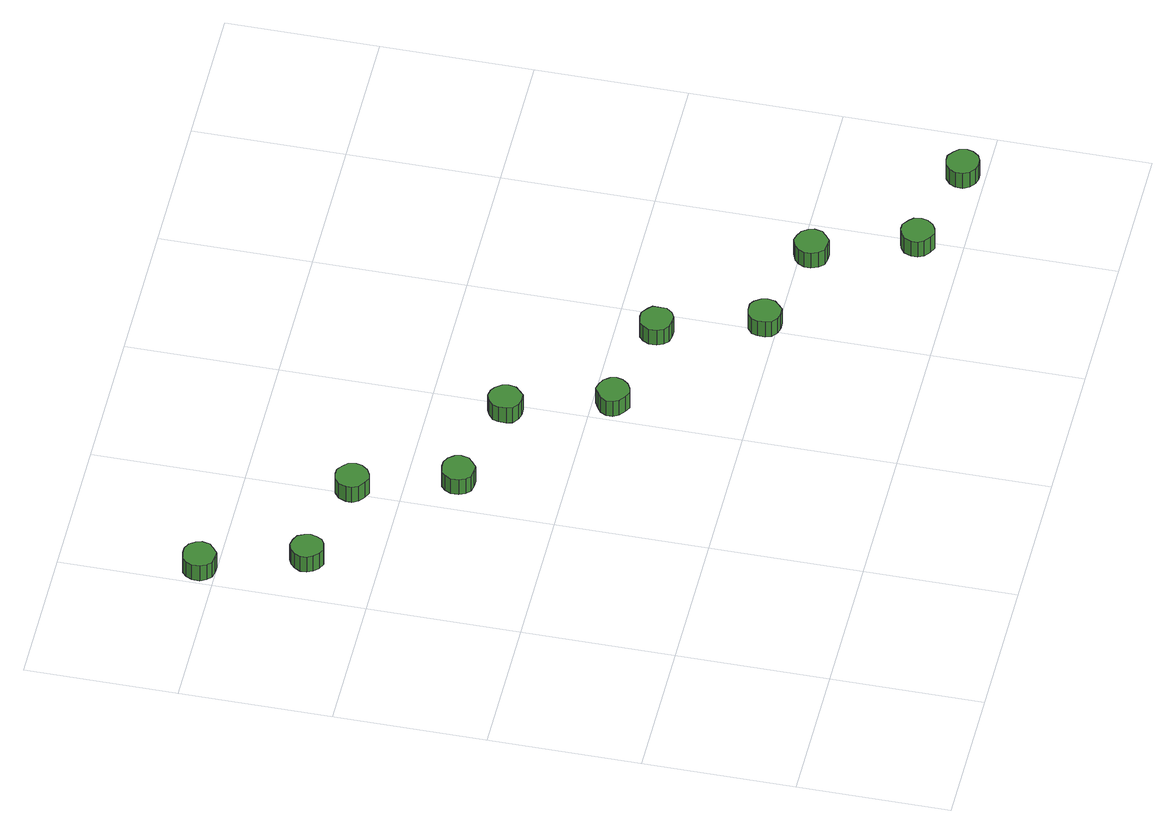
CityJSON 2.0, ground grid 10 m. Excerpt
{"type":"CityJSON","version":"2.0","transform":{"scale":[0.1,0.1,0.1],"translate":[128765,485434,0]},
"CityObjects":{
"tree1":{"type":"SolitaryVegetationObject","attributes":{"function":"something"},"geometry":[{"type":"MultiSurface","lod":"1","boundaries":[[[0,1,2,3,4,5,6,7,8,9,10,11,12,13,14]],[[15,16,17,18,19,20,21,22,23,24,25,26,27,28,29]],[[0,29,28,1]],[[1,28,27,2]],[[2,27,26,3]],[[3,26,25,4]],[[4,25,24,5]],[[5,24,23,6]],[[6,23,22,7]],[[7,22,21,8]],[[8,21,20,9]],[[9,20,19,10]],[[10,19,18,11]],[[11,18,17,12]],[[12,17,16,13]],[[13,16,15,14]],[[14,15,29,0]]]}]},
"tree2":{"type":"SolitaryVegetationObject","attributes":{"function":"something"},"geometry":[{"type":"MultiSurface","lod":"1","boundaries":[[[30,31,32,33,34,35,36,37,38,39,40,41,42,43,44]],[[45,46,47,48,49,50,51,52,53,54,55,56,57,58,59]],[[30,59,58,31]],[[31,58,57,32]],[[32,57,56,33]],[[33,56,55,34]],[[34,55,54,35]],[[35,54,53,36]],[[36,53,52,37]],[[37,52,51,38]],[[38,51,50,39]],[[39,50,49,40]],[[40,49,48,41]],[[41,48,47,42]],[[42,47,46,43]],[[43,46,45,44]],[[44,45,59,30]]]}]},
"tree3":{"type":"SolitaryVegetationObject","attributes":{"function":"something"},"geometry":[{"type":"MultiSurface","lod":"1","boundaries":[[[60,61,62,63,64,65,66,67,68,69,70,71,72,73,74]],[[75,76,77,78,79,80,81,82,83,84,85,86,87,88,89]],[[60,89,88,61]],[[61,88,87,62]],[[62,87,86,63]],[[63,86,85,64]],[[64,85,84,65]],[[65,84,83,66]],[[66,83,82,67]],[[67,82,81,68]],[[68,81,80,69]],[[69,80,79,70]],[[70,79,78,71]],[[71,78,77,72]],[[72,77,76,73]],[[73,76,75,74]],[[74,75,89,60]]]}]},
"tree4":{"type":"SolitaryVegetationObject","attributes":{"function":"something"},"geometry":[{"type":"MultiSurface","lod":"1","boundaries":[[[90,91,92,93,94,95,96,97,98,99,100,101,102,103,104]],[[105,106,107,108,109,110,111,112,113,114,115,116,117,118,119]],[[90,119,118,91]],[[91,118,117,92]],[[92,117,116,93]],[[93,116,115,94]],[[94,115,114,95]],[[95,114,113,96]],[[96,113,112,97]],[[97,112,111,98]],[[98,111,110,99]],[[99,110,109,100]],[[100,109,108,101]],[[101,108,107,102]],[[102,107,106,103]],[[103,106,105,104]],[[104,105,119,90]]]}]},
"tree5":{"type":"SolitaryVegetationObject","attributes":{"function":"something"},"geometry":[{"type":"MultiSurface","lod":"1","boundaries":[[[120,121,122,123,124,125,126,127,128,129,130,131,132,133,134]],[[135,136,137,138,139,140,141,142,143,144,145,146,147,148,149]],[[120,149,148,121]],[[121,148,147,122]],[[122,147,146,123]],[[123,146,145,124]],[[124,145,144,125]],[[125,144,143,126]],[[126,143,142,127]],[[127,142,141,128]],[[128,141,140,129]],[[129,140,139,130]],[[130,139,138,131]],[[131,138,137,132]],[[132,137,136,133]],[[133,136,135,134]],[[134,135,149,120]]]}]},
"tree6":{"type":"SolitaryVegetationObject","attributes":{"function":"something"},"geometry":[{"type":"MultiSurface","lod":"1","boundaries":[[[150,151,152,153,154,155,156,157,158,159,160,161,162,163,164]],[[165,166,167,168,169,170,171,172,173,174,175,176,177,178,179]],[[150,179,178,151]],[[151,178,177,152]],[[152,177,176,153]],[[153,176,175,154]],[[154,175,174,155]],[[155,174,173,156]],[[156,173,172,157]],[[157,172,171,158]],[[158,171,170,159]],[[159,170,169,160]],[[160,169,168,161]],[[161,168,167,162]],[[162,167,166,163]],[[163,166,165,164]],[[164,165,179,150]]]}]},
"tree7":{"type":"SolitaryVegetationObject","attributes":{"function":"something"},"geometry":[{"type":"MultiSurface","lod":"1","boundaries":[[[180,181,182,183,184,185,186,187,188,189,190,191,192,193,194]],[[195,196,197,198,199,200,201,202,203,204,205,206,207,208,209]],[[180,209,208,181]],[[181,208,207,182]],[[182,207,206,183]],[[183,206,205,184]],[[184,205,204,185]],[[185,204,203,186]],[[186,203,202,187]],[[187,202,201,188]],[[188,201,200,189]],[[189,200,199,190]],[[190,199,198,191]],[[191,198,197,192]],[[192,197,196,193]],[[193,196,195,194]],[[194,195,209,180]]]}]},
"tree8":{"type":"SolitaryVegetationObject","attributes":{"function":"something"},"geometry":[{"type":"MultiSurface","lod":"1","boundaries":[[[210,211,212,213,214,215,216,217,218,219,220,221,222,223,224]],[[225,226,227,228,229,230,231,232,233,234,235,236,237,238,239]],[[210,239,238,211]],[[211,238,237,212]],[[212,237,236,213]],[[213,236,235,214]],[[214,235,234,215]],[[215,234,233,216]],[[216,233,232,217]],[[217,232,231,218]],[[218,231,230,219]],[[219,230,229,220]],[[220,229,228,221]],[[221,228,227,222]],[[222,227,226,223]],[[223,226,225,224]],[[224,225,239,210]]]}]},
"tree9":{"type":"SolitaryVegetationObject","attributes":{"function":"something"},"geometry":[{"type":"MultiSurface","lod":"1","boundaries":[[[240,241,242,243,244,245,246,247,248,249,250,251,252,253,254]],[[255,256,257,258,259,260,261,262,263,264,265,266,267,268,269]],[[240,269,268,241]],[[241,268,267,242]],[[242,267,266,243]],[[243,266,265,244]],[[244,265,264,245]],[[245,264,263,246]],[[246,263,262,247]],[[247,262,261,248]],[[248,261,260,249]],[[249,260,259,250]],[[250,259,258,251]],[[251,258,257,252]],[[252,257,256,253]],[[253,256,255,254]],[[254,255,269,240]]]}]},
"tree10":{"type":"SolitaryVegetationObject","attributes":{"function":"something"},"geometry":[{"type":"MultiSurface","lod":"1","boundaries":[[[270,271,272,273,274,275,276,277,278,279,280,281,282,283,284]],[[285,286,287,288,289,290,291,292,293,294,295,296,297,298,299]],[[270,299,298,271]],[[271,298,297,272]],[[272,297,296,273]],[[273,296,295,274]],[[274,295,294,275]],[[275,294,293,276]],[[276,293,292,277]],[[277,292,291,278]],[[278,291,290,279]],[[279,290,289,280]],[[280,289,288,281]],[[281,288,287,282]],[[282,287,286,283]],[[283,286,285,284]],[[284,285,299,270]]]}]},
"tree11":{"type":"SolitaryVegetationObject","attributes":{"function":"something"},"geometry":[{"type":"MultiSurface","lod":"1","boundaries":[[[300,301,302,303,304,305,306,307,308,309,310,311,312,313,314]],[[315,316,317,318,319,320,321,322,323,324,325,326,327,328,329]],[[300,329,328,301]],[[301,328,327,302]],[[302,327,326,303]],[[303,326,325,304]],[[304,325,324,305]],[[305,324,323,306]],[[306,323,322,307]],[[307,322,321,308]],[[308,321,320,309]],[[309,320,319,310]],[[310,319,318,311]],[[311,318,317,312]],[[312,317,316,313]],[[313,316,315,314]],[[314,315,329,300]]]}]}
},
"vertices":[
[23,411,21],[22,415,21],[19,419,21],[15,421,21],[11,421,21],[6,420,21],[3,417,21],[1,413,21],[1,408,21],[3,404,21],[6,401,21],[11,400,21],[15,400,21],[19,403,21],[22,406,21],[22,406,8],[19,403,8],[15,400,8],[11,400,8],[6,401,8],[3,404,8],[1,408,8],[1,413,8],[3,417,8],[6,420,8],[11,421,8],[15,421,8],[19,419,8],[22,415,8],[23,411,8],
[46,346,19],[45,350,19],[43,354,19],[39,356,19],[34,357,19],[30,355,19],[27,352,19],[25,348,19],[25,344,19],[27,340,19],[30,337,19],[34,335,19],[39,336,19],[43,338,19],[45,342,19],[45,342,6],[43,338,6],[39,336,6],[34,335,6],[30,337,6],[27,340,6],[25,344,6],[25,348,6],[27,352,6],[30,355,6],[34,357,6],[39,356,6],[43,354,6],[45,350,6],[46,346,6],
[113,331,21],[112,336,21],[109,339,21],[105,342,21],[101,342,21],[97,341,21],[93,338,21],[91,333,21],[91,329,21],[93,325,21],[97,322,21],[101,320,21],[105,321,21],[109,323,21],[112,327,21],[112,327,8],[109,323,8],[105,321,8],[101,320,8],[97,322,8],[93,325,8],[91,329,8],[91,333,8],[93,338,8],[97,341,8],[101,342,8],[105,342,8],[109,339,8],[112,336,8],[113,331,8],
[136,268,19],[135,272,19],[132,276,19],[128,278,19],[124,278,19],[119,277,19],[116,274,19],[114,270,19],[114,265,19],[116,261,19],[119,258,19],[124,257,19],[128,257,19],[132,260,19],[135,263,19],[135,263,6],[132,260,6],[128,257,6],[124,257,6],[119,258,6],[116,261,6],[114,265,6],[114,270,6],[116,274,6],[119,277,6],[124,278,6],[128,278,6],[132,276,6],[135,272,6],[136,268,6],
[203,252,21],[202,256,21],[199,260,21],[196,262,21],[191,263,21],[187,261,21],[183,258,21],[182,254,21],[182,249,21],[183,245,21],[187,242,21],[191,241,21],[196,241,21],[199,244,21],[202,247,21],[202,247,8],[199,244,8],[196,241,8],[191,241,8],[187,242,8],[183,245,8],[182,249,8],[182,254,8],[183,258,8],[187,261,8],[191,263,8],[196,262,8],[199,260,8],[202,256,8],[203,252,8],
[226,187,19],[225,191,19],[222,195,19],[218,197,19],[214,198,19],[210,196,19],[206,193,19],[204,189,19],[204,185,19],[206,181,19],[210,178,19],[214,176,19],[218,177,19],[222,179,19],[225,183,19],[225,183,6],[222,179,6],[218,177,6],[214,176,6],[210,178,6],[206,181,6],[204,185,6],[204,189,6],[206,193,6],[210,196,6],[214,198,6],[218,197,6],[222,195,6],[225,191,6],[226,187,6],
[292,173,21],[292,178,21],[289,181,21],[285,184,21],[281,184,21],[276,183,21],[273,180,21],[271,176,21],[271,171,21],[273,167,21],[276,164,21],[281,163,21],[285,163,21],[289,165,21],[292,169,21],[292,169,8],[289,165,8],[285,163,8],[281,163,8],[276,164,8],[273,167,8],[271,171,8],[271,176,8],[273,180,8],[276,183,8],[281,184,8],[285,184,8],[289,181,8],[292,178,8],[292,173,8],
[316,109,19],[315,113,19],[312,117,19],[309,119,19],[304,119,19],[300,118,19],[296,115,19],[295,111,19],[295,106,19],[296,102,19],[300,99,19],[304,98,19],[309,98,19],[312,101,19],[315,104,19],[315,104,6],[312,101,6],[309,98,6],[304,98,6],[300,99,6],[296,102,6],[295,106,6],[295,111,6],[296,115,6],[300,118,6],[304,119,6],[309,119,6],[312,117,6],[315,113,6],[316,109,6],
[383,93,20],[382,97,20],[379,101,20],[375,103,20],[371,104,20],[366,102,20],[363,99,20],[361,95,20],[361,91,20],[363,86,20],[366,83,20],[371,82,20],[375,82,20],[379,85,20],[382,88,20],[382,88,7],[379,85,7],[375,82,7],[371,82,7],[366,83,7],[363,86,7],[361,91,7],[361,95,7],[363,99,7],[366,102,7],[371,104,7],[375,103,7],[379,101,7],[382,97,7],[383,93,7],
[407,29,20],[406,34,20],[403,37,20],[399,40,20],[395,40,20],[391,39,20],[387,36,20],[385,31,20],[385,27,20],[387,23,20],[391,20,20],[395,18,20],[399,19,20],[403,21,20],[406,25,20],[406,25,7],[403,21,7],[399,19,7],[395,18,7],[391,20,7],[387,23,7],[385,27,7],[385,31,7],[387,36,7],[391,39,7],[395,40,7],[399,40,7],[403,37,7],[406,34,7],[407,29,7],
[473,14,21],[472,19,21],[469,22,21],[465,25,21],[461,25,21],[457,24,21],[453,21,21],[451,17,21],[451,12,21],[453,8,21],[457,5,21],[461,4,21],[465,4,21],[469,6,21],[472,10,21],[472,10,8],[469,6,8],[465,4,8],[461,4,8],[457,5,8],[453,8,8],[451,12,8],[451,17,8],[453,21,8],[457,24,8],[461,25,8],[465,25,8],[469,22,8],[472,19,8],[473,14,8]
]}
